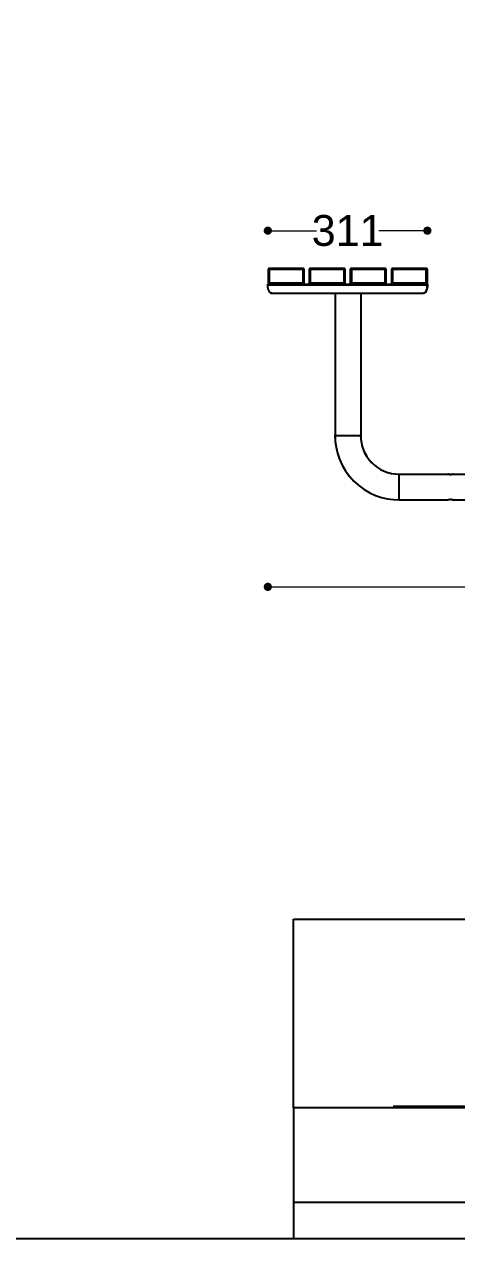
# Model space of a CAD drawing. Header units: millimetres. Extents: x 9263 to 14334, y 16216 to 20445.
# Drawn here: x 11816 to 12658, y 16216 to 18579 of the extents above; entities that cross this region are included whole.
import ezdxf

# ---------------------------------------------------------------- set-up
doc = ezdxf.new("R2010")
doc.units = ezdxf.units.MM
doc.header["$LTSCALE"] = 3
doc.layers.add('Default', color=7, linetype='Continuous')
doc.styles.get("Standard").update_dxf_attribs({"font": 'arial.ttf'})
doc.dimstyles.new('MATEUSZ', dxfattribs={"dimtxt": 35, "dimasz": 16, "dimexe": 0.18, "dimexo": 0.0625, "dimgap": 0.09, "dimtad": 0, "dimdec": 0, "dimdsep": 46, "dimtxsty": 'Standard', "dimblk": 'DOT', "dimcen": 0.09, "dimse1": 1, "dimse2": 1, "dimadec": 0, "dimazin": 0, "dimtfac": 1, "dimtdec": 0, "dimtofl": 0, "dimtmove": 0, "dimatfit": 3, "dimfxl": 1, "dimtolj": 1, "dimtzin": 0, "dimlwd": 9, "dimlwe": 9, "dimarcsym": 0})
picture_1 = doc.add_image_def('image1.jpg', size_in_pixel=(1896, 709))

# ---------------------------------------------------------------- blocks, each defined once
blk = doc.blocks.new('_Dot')
at = {"color": 0, "linetype": 'ByBlock', "lineweight": -2}
blk.add_line((-0.5, 0), (-1, 0), dxfattribs=at)
at = {"color": 0, "linetype": 'ByBlock', "const_width": 0.5}
blk.add_lwpolyline([(-0.25, 0, 1), (0.25, 0, 1)], format="xyb", close=True, dxfattribs=at)
blk = doc.blocks.new('*D35')
at = {"color": 0, "lineweight": 9, "transparency": 16777216}
for p, q in [((12305.9, 17484.2), (13019.6, 17484.2)), ((13895.3, 17484.2), (13181.7, 17484.2))]:
    blk.add_line(p, q, dxfattribs=at)
at = {"layer": 'Defpoints', "color": 0, "transparency": 16777216}
for p in [(12289.9, 18073.5), (13911.3, 18072), (13911.3, 17484.2)]:
    blk.add_point(p, dxfattribs=at)
at = {"color": 0, "lineweight": 9, "transparency": 16777216, "xscale": 16, "yscale": 16, "zscale": 16, "rotation": 180}
blk.add_blockref('_Dot', (12289.9, 17484.2), dxfattribs=at)
at = {"color": 0, "lineweight": 9, "transparency": 16777216, "xscale": 16, "yscale": 16, "zscale": 16}
blk.add_blockref('_Dot', (13911.3, 17484.2), dxfattribs=at)
at = {"color": 0, "transparency": 16777216, "insert": (13100.6, 17484.2), "char_height": 60, "attachment_point": 5}
blk.add_mtext('\\A1;1621', dxfattribs=at)
blk = doc.blocks.new('*D36')
at = {"color": 0, "lineweight": 9, "transparency": 16777216}
for p, q in [((12305.9, 18177.3), (12384.7, 18177.3)), ((12584.6, 18177.3), (12505.8, 18177.3))]:
    blk.add_line(p, q, dxfattribs=at)
at = {"layer": 'Defpoints', "color": 0, "transparency": 16777216}
for p in [(12600.6, 18177.3), (12289.9, 18073.5), (12600.6, 18073.5)]:
    blk.add_point(p, dxfattribs=at)
at = {"color": 0, "lineweight": 9, "transparency": 16777216, "xscale": 16, "yscale": 16, "zscale": 16, "rotation": 180}
blk.add_blockref('_Dot', (12289.9, 18177.3), dxfattribs=at)
at = {"color": 0, "lineweight": 9, "transparency": 16777216, "xscale": 16, "yscale": 16, "zscale": 16}
blk.add_blockref('_Dot', (12600.6, 18177.3), dxfattribs=at)
at = {"color": 0, "transparency": 16777216, "insert": (12445.3, 18177.3), "char_height": 60, "attachment_point": 5}
blk.add_mtext('\\A1;311', dxfattribs=at)

msp = doc.modelspace()

# ---------------------------------------------------------------- linework, layer by layer
for p, q in [((12470.8, 17998.3), (12470.8, 17778.5)), ((12340.1, 16473), (12340.1, 16837.6)), ((12533.9, 16837.6), (14334, 16837.6)), ((12340.1, 16473), (12340.1, 16215.9)), ((14334, 16473), (12533.9, 16473)), ((14333.8, 16286.4), (12340.1, 16286.4))]:
    msp.add_line(p, q)
msp.add_lwpolyline([(9262.9, 20444.8), (14334, 20444.8), (14334, 16215.9), (9262.9, 16215.9)], close=True)
at = {"layer": 'Default'}
for p, q in [((12290.5, 18101.5), (12290.5, 18075.5)), ((12358.5, 18103.5), (12292.5, 18103.5)), ((12358.5, 18101.5), (12292.5, 18101.5)), ((12292.5, 18101.5), (12292.5, 18075.5)), ((12358.5, 18075.5), (12358.5, 18101.5)), ((12360.5, 18075.5), (12360.5, 18101.5)), ((12370.5, 18101.5), (12370.5, 18075.5)), ((12438.5, 18103.5), (12372.5, 18103.5)), ((12438.5, 18101.5), (12372.5, 18101.5)), ((12372.5, 18101.5), (12372.5, 18075.5)), ((12438.5, 18075.5), (12438.5, 18101.5)), ((12440.5, 18075.5), (12440.5, 18101.5)), ((12450.5, 18101.5), (12450.5, 18075.5)), ((12518.5, 18103.5), (12452.5, 18103.5)), ((12518.5, 18101.5), (12452.5, 18101.5)), ((12452.5, 18101.5), (12452.5, 18075.5)), ((12518.5, 18075.5), (12518.5, 18101.5)), ((12520.5, 18075.5), (12520.5, 18101.5)), ((12530.5, 18101.5), (12530.5, 18075.5)), ((12598.5, 18103.5), (12532.5, 18103.5)), ((12598.5, 18101.5), (12532.5, 18101.5)), ((12532.5, 18101.5), (12532.5, 18075.5)), ((12598.5, 18075.5), (12598.5, 18101.5)), ((12600.5, 18075.5), (12600.5, 18101.5)), ((12289.9, 18073.5), (12599.9, 18073.5)), ((12289.9, 18073.5), (12289.9, 18071.7)), ((12289.9, 18071.7), (12289.9, 18073.5)), ((12289.9, 18073.5), (12599.9, 18073.5)), ((12289.9, 18071.7), (12599.9, 18071.7)), ((12290.6, 18073.5), (12292.5, 18073.5)), ((12290.6, 18073.5), (12292.5, 18073.5)), ((12292.5, 18075.5), (12358.5, 18075.5)), ((12292.5, 18073.5), (12358.5, 18073.5)), ((12296.9, 18055.5), (12593, 18055.5)), ((12358.5, 18073.5), (12372.5, 18073.5)), ((12358.5, 18073.5), (12372.5, 18073.5)), ((12372.5, 18075.5), (12438.5, 18075.5)), ((12372.5, 18073.5), (12438.5, 18073.5)), ((12420.8, 18055.5), (12420.8, 17778.5)), ((12438.5, 18073.5), (12452.5, 18073.5)), ((12438.5, 18073.5), (12452.5, 18073.5)), ((12452.5, 18075.5), (12518.5, 18075.5)), ((12452.5, 18073.5), (12518.5, 18073.5)), ((12470.8, 18055.5), (12470.8, 17998.3)), ((12518.5, 18073.5), (12532.5, 18073.5)), ((12518.5, 18073.5), (12532.5, 18073.5)), ((12532.5, 18075.5), (12598.5, 18075.5)), ((12532.5, 18073.5), (12598.5, 18073.5)), ((12599.4, 18073.5), (12600.6, 18073.5)), ((12599.4, 18073.5), (12600.6, 18073.5)), ((12599.9, 18073.5), (12599.9, 18071.7)), ((12599.9, 18071.7), (12599.9, 18073.5)), ((12599.9, 18073.5), (12599.9, 18071.7)), ((12599.9, 18071.7), (12599.9, 18073.5)), ((12600.6, 18071.7), (12600.6, 18073.5)), ((12600.6, 18073.5), (12600.6, 18071.7)), ((12545.6, 17703.5), (12640.6, 17703.5)), ((12545.8, 17703.5), (12609.8, 17703.5)), ((12650.6, 17703.5), (12825.6, 17703.5)), ((12545.8, 17653.5), (12640.8, 17653.5)), ((12650.8, 17653.5), (12825.8, 17653.5))]:
    msp.add_line(p, q, dxfattribs=at)
for points in [[(12292.5, 18101.5, 0), (12290.5, 18101.5, 0)], [(12292.5, 18103.5, 0), (12292.5, 18103.5, 0), (12292.5, 18103.5, 0), (12292.5, 18103.5, 0), (12292.5, 18103.5, 0), (12292.5, 18103.5, 0), (12292.5, 18103.5, 0), (12292.5, 18103.5, 0), (12292.5, 18103.5, 0), (12292.5, 18103.5, 0), (12292.5, 18103.5, 0), (12292.5, 18103.5, 0), (12292.5, 18103.5, 0), (12292.5, 18103.5, 0), (12292.5, 18103.5, 0), (12292.5, 18103.5, 0), (12292.5, 18103.3, 0), (12292.5, 18101.5, 0)], [(12358.5, 18101.5, 0), (12358.5, 18103.5, 0)], [(12360.5, 18101.5, 0), (12360.5, 18101.5, 0), (12360.5, 18101.5, 0), (12360.5, 18101.5, 0), (12360.5, 18101.5, 0), (12360.5, 18101.5, 0), (12360.5, 18101.5, 0), (12360.5, 18101.5, 0), (12360.5, 18101.5, 0), (12360.5, 18101.5, 0), (12360.5, 18101.5, 0), (12360.5, 18101.5, 0), (12360.5, 18101.5, 0), (12360.5, 18101.5, 0), (12360.5, 18101.5, 0), (12360.3, 18101.5, 0), (12358.5, 18101.5, 0)], [(12372.5, 18101.5, 0), (12370.5, 18101.5, 0)], [(12372.5, 18103.5, 0), (12372.5, 18103.5, 0), (12372.5, 18103.5, 0), (12372.5, 18103.5, 0), (12372.5, 18103.5, 0), (12372.5, 18103.5, 0), (12372.5, 18103.5, 0), (12372.5, 18103.5, 0), (12372.5, 18103.5, 0), (12372.5, 18103.5, 0), (12372.5, 18103.5, 0), (12372.5, 18103.5, 0), (12372.5, 18103.5, 0), (12372.5, 18103.5, 0), (12372.5, 18103.5, 0), (12372.5, 18103.5, 0), (12372.5, 18103.3, 0), (12372.5, 18101.5, 0)], [(12438.5, 18101.5, 0), (12438.5, 18103.5, 0)], [(12440.5, 18101.5, 0), (12440.5, 18101.5, 0), (12440.5, 18101.5, 0), (12440.5, 18101.5, 0), (12440.5, 18101.5, 0), (12440.5, 18101.5, 0), (12440.5, 18101.5, 0), (12440.5, 18101.5, 0), (12440.5, 18101.5, 0), (12440.5, 18101.5, 0), (12440.5, 18101.5, 0), (12440.5, 18101.5, 0), (12440.5, 18101.5, 0), (12440.5, 18101.5, 0), (12440.5, 18101.5, 0), (12440.3, 18101.5, 0), (12438.5, 18101.5, 0)], [(12452.5, 18101.5, 0), (12450.5, 18101.5, 0)], [(12452.5, 18103.5, 0), (12452.5, 18103.5, 0), (12452.5, 18103.5, 0), (12452.5, 18103.5, 0), (12452.5, 18103.5, 0), (12452.5, 18103.5, 0), (12452.5, 18103.5, 0), (12452.5, 18103.5, 0), (12452.5, 18103.5, 0), (12452.5, 18103.5, 0), (12452.5, 18103.5, 0), (12452.5, 18103.5, 0), (12452.5, 18103.5, 0), (12452.5, 18103.5, 0), (12452.5, 18103.5, 0), (12452.5, 18103.5, 0), (12452.5, 18103.3, 0), (12452.5, 18101.5, 0)], [(12518.5, 18101.5, 0), (12518.5, 18103.5, 0)], [(12520.5, 18101.5, 0), (12520.5, 18101.5, 0), (12520.5, 18101.5, 0), (12520.5, 18101.5, 0), (12520.5, 18101.5, 0), (12520.5, 18101.5, 0), (12520.5, 18101.5, 0), (12520.5, 18101.5, 0), (12520.5, 18101.5, 0), (12520.5, 18101.5, 0), (12520.5, 18101.5, 0), (12520.5, 18101.5, 0), (12520.5, 18101.5, 0), (12520.5, 18101.5, 0), (12520.5, 18101.5, 0), (12520.3, 18101.5, 0), (12518.5, 18101.5, 0)], [(12532.5, 18101.5, 0), (12530.5, 18101.5, 0)], [(12532.5, 18103.5, 0), (12532.5, 18103.5, 0), (12532.5, 18103.5, 0), (12532.5, 18103.5, 0), (12532.5, 18103.5, 0), (12532.5, 18103.5, 0), (12532.5, 18103.5, 0), (12532.5, 18103.5, 0), (12532.5, 18103.5, 0), (12532.5, 18103.5, 0), (12532.5, 18103.5, 0), (12532.5, 18103.5, 0), (12532.5, 18103.5, 0), (12532.5, 18103.5, 0), (12532.5, 18103.5, 0), (12532.5, 18103.5, 0), (12532.5, 18103.3, 0), (12532.5, 18101.5, 0)], [(12598.5, 18101.5, 0), (12598.5, 18103.5, 0)], [(12600.5, 18101.5, 0), (12600.5, 18101.5, 0), (12600.5, 18101.5, 0), (12600.5, 18101.5, 0), (12600.5, 18101.5, 0), (12600.5, 18101.5, 0), (12600.5, 18101.5, 0), (12600.5, 18101.5, 0), (12600.5, 18101.5, 0), (12600.5, 18101.5, 0), (12600.5, 18101.5, 0), (12600.5, 18101.5, 0), (12600.5, 18101.5, 0), (12600.5, 18101.5, 0), (12600.5, 18101.5, 0), (12600.3, 18101.5, 0), (12598.5, 18101.5, 0)], [(12296.9, 18055.5, 0), (12296.6, 18055.5, 0), (12296.2, 18055.6, 0), (12295.9, 18055.7, 0), (12295.5, 18055.8, 0), (12295.2, 18056, 0), (12294.9, 18056.2, 0), (12294.2, 18056.8, 0), (12293.6, 18057.5, 0), (12293, 18058.3, 0), (12292.4, 18059.3, 0), (12291.5, 18061.6, 0), (12290.7, 18064.2, 0), (12290.2, 18067.1, 0), (12289.9, 18071.7, 0)], [(12296.8, 18055.5, 0), (12296.5, 18055.5, 0), (12296.1, 18055.6, 0), (12295.8, 18055.7, 0), (12295.4, 18055.8, 0), (12295.1, 18056, 0), (12294.8, 18056.2, 0), (12294.1, 18056.8, 0), (12293.5, 18057.5, 0), (12292.9, 18058.3, 0), (12292.3, 18059.3, 0), (12291.4, 18061.6, 0), (12290.6, 18064.2, 0), (12290.1, 18067.1, 0), (12289.9, 18071.7, 0)], [(12290.5, 18075.5, 0), (12290.5, 18075.5, 0), (12290.5, 18075.5, 0), (12290.5, 18075.5, 0), (12290.5, 18075.5, 0), (12290.5, 18075.5, 0), (12290.5, 18075.5, 0), (12290.5, 18075.5, 0), (12290.5, 18075.5, 0), (12290.5, 18075.5, 0), (12290.5, 18075.5, 0), (12290.5, 18075.5, 0), (12290.5, 18075.5, 0), (12290.5, 18075.5, 0), (12290.6, 18075.5, 0), (12290.8, 18075.5, 0), (12292.5, 18075.5, 0)], [(12292.5, 18075.5, 0), (12292.5, 18073.5, 0)], [(12297.6, 18055.5, 0), (12297.3, 18055.5, 0), (12297, 18055.6, 0), (12296.7, 18055.6, 0), (12296.4, 18055.7, 0), (12295.8, 18056, 0), (12295.2, 18056.5, 0)], [(12295.4, 18056.3, 0), (12295.9, 18056, 0), (12296.5, 18055.7, 0), (12297, 18055.5, 0), (12297.3, 18055.5, 0), (12297.6, 18055.5, 0)], [(12358.5, 18075.5, 0), (12360.5, 18075.5, 0)], [(12358.5, 18073.5, 0), (12358.5, 18073.5, 0), (12358.5, 18073.5, 0), (12358.5, 18073.5, 0), (12358.5, 18073.5, 0), (12358.5, 18073.5, 0), (12358.5, 18073.5, 0), (12358.5, 18073.5, 0), (12358.5, 18073.5, 0), (12358.5, 18073.5, 0), (12358.5, 18073.5, 0), (12358.5, 18073.5, 0), (12358.5, 18073.5, 0), (12358.5, 18073.5, 0), (12358.5, 18073.6, 0), (12358.5, 18073.8, 0), (12358.5, 18075.5, 0)], [(12370.5, 18075.5, 0), (12370.5, 18075.5, 0), (12370.5, 18075.5, 0), (12370.5, 18075.5, 0), (12370.5, 18075.5, 0), (12370.5, 18075.5, 0), (12370.5, 18075.5, 0), (12370.5, 18075.5, 0), (12370.5, 18075.5, 0), (12370.5, 18075.5, 0), (12370.5, 18075.5, 0), (12370.5, 18075.5, 0), (12370.5, 18075.5, 0), (12370.5, 18075.5, 0), (12370.5, 18075.5, 0), (12370.6, 18075.5, 0), (12370.8, 18075.5, 0), (12372.5, 18075.5, 0)], [(12372.5, 18075.5, 0), (12372.5, 18073.5, 0)], [(12438.5, 18075.5, 0), (12440.5, 18075.5, 0)], [(12438.5, 18073.5, 0), (12438.5, 18073.5, 0), (12438.5, 18073.5, 0), (12438.5, 18073.5, 0), (12438.5, 18073.5, 0), (12438.5, 18073.5, 0), (12438.5, 18073.5, 0), (12438.5, 18073.5, 0), (12438.5, 18073.5, 0), (12438.5, 18073.5, 0), (12438.5, 18073.5, 0), (12438.5, 18073.5, 0), (12438.5, 18073.5, 0), (12438.5, 18073.5, 0), (12438.5, 18073.6, 0), (12438.5, 18073.8, 0), (12438.5, 18075.5, 0)], [(12450.5, 18075.5, 0), (12450.5, 18075.5, 0), (12450.5, 18075.5, 0), (12450.5, 18075.5, 0), (12450.5, 18075.5, 0), (12450.5, 18075.5, 0), (12450.5, 18075.5, 0), (12450.5, 18075.5, 0), (12450.5, 18075.5, 0), (12450.5, 18075.5, 0), (12450.5, 18075.5, 0), (12450.5, 18075.5, 0), (12450.5, 18075.5, 0), (12450.5, 18075.5, 0), (12450.5, 18075.5, 0), (12450.6, 18075.5, 0), (12450.8, 18075.5, 0), (12452.5, 18075.5, 0)], [(12452.5, 18075.5, 0), (12452.5, 18073.5, 0)], [(12518.5, 18075.5, 0), (12520.5, 18075.5, 0)], [(12518.5, 18073.5, 0), (12518.5, 18073.5, 0), (12518.5, 18073.5, 0), (12518.5, 18073.5, 0), (12518.5, 18073.5, 0), (12518.5, 18073.5, 0), (12518.5, 18073.5, 0), (12518.5, 18073.5, 0), (12518.5, 18073.5, 0), (12518.5, 18073.5, 0), (12518.5, 18073.5, 0), (12518.5, 18073.5, 0), (12518.5, 18073.5, 0), (12518.5, 18073.5, 0), (12518.5, 18073.6, 0), (12518.5, 18073.8, 0), (12518.5, 18075.5, 0)], [(12530.5, 18075.5, 0), (12530.5, 18075.5, 0), (12530.5, 18075.5, 0), (12530.5, 18075.5, 0), (12530.5, 18075.5, 0), (12530.5, 18075.5, 0), (12530.5, 18075.5, 0), (12530.5, 18075.5, 0), (12530.5, 18075.5, 0), (12530.5, 18075.5, 0), (12530.5, 18075.5, 0), (12530.5, 18075.5, 0), (12530.5, 18075.5, 0), (12530.5, 18075.5, 0), (12530.5, 18075.5, 0), (12530.6, 18075.5, 0), (12530.8, 18075.5, 0), (12532.5, 18075.5, 0)], [(12532.5, 18075.5, 0), (12532.5, 18073.5, 0)], [(12599.9, 18071.7, 0), (12599.7, 18068.5, 0), (12599.3, 18065.4, 0), (12598.6, 18062.6, 0), (12597.8, 18060.1, 0), (12596.7, 18058.1, 0), (12596.1, 18057.3, 0), (12595.5, 18056.7, 0), (12594.9, 18056.2, 0), (12594.5, 18056, 0), (12594.2, 18055.8, 0), (12593.9, 18055.7, 0), (12593.5, 18055.6, 0), (12593.2, 18055.5, 0), (12592.9, 18055.5, 0)], [(12599.9, 18071.7, 0), (12599.8, 18068.5, 0), (12599.4, 18065.4, 0), (12598.7, 18062.6, 0), (12597.9, 18060.1, 0), (12596.8, 18058.1, 0), (12596.2, 18057.3, 0), (12595.6, 18056.7, 0), (12595, 18056.2, 0), (12594.6, 18056, 0), (12594.3, 18055.8, 0), (12594, 18055.7, 0), (12593.6, 18055.6, 0), (12593.3, 18055.5, 0), (12593, 18055.5, 0)], [(12600.6, 18071.7, 0), (12600.5, 18068.5, 0), (12600.1, 18065.4, 0), (12599.4, 18062.6, 0), (12598.5, 18060.1, 0), (12597.5, 18058.1, 0), (12596.9, 18057.3, 0), (12596.3, 18056.7, 0), (12595.6, 18056.2, 0), (12595.3, 18056, 0), (12595, 18055.8, 0), (12594.6, 18055.7, 0), (12594.3, 18055.6, 0), (12594, 18055.5, 0), (12593.6, 18055.5, 0)], [(12598.5, 18075.5, 0), (12600.5, 18075.5, 0)], [(12598.5, 18073.5, 0), (12598.5, 18073.5, 0), (12598.5, 18073.5, 0), (12598.5, 18073.5, 0), (12598.5, 18073.5, 0), (12598.5, 18073.5, 0), (12598.5, 18073.5, 0), (12598.5, 18073.5, 0), (12598.5, 18073.5, 0), (12598.5, 18073.5, 0), (12598.5, 18073.5, 0), (12598.5, 18073.5, 0), (12598.5, 18073.5, 0), (12598.5, 18073.5, 0), (12598.5, 18073.6, 0), (12598.5, 18073.8, 0), (12598.5, 18075.5, 0)], [(12420.6, 17778.5, 0), (12421.1, 17767.3, 0), (12422.7, 17755.8, 0), (12425.4, 17744.1, 0), (12429.4, 17732.5, 0), (12434.6, 17721.1, 0), (12441, 17710.1, 0), (12448.6, 17699.7, 0), (12457.2, 17690.1, 0), (12466.8, 17681.5, 0), (12477.2, 17673.9, 0), (12488.2, 17667.5, 0), (12499.6, 17662.3, 0), (12511.2, 17658.4, 0), (12522.9, 17655.6, 0), (12534.4, 17654, 0), (12545.6, 17653.5, 0)], [(12420.8, 17778.5, 0), (12420.8, 17778.5, 0), (12420.8, 17778.5, 0), (12420.8, 17778.5, 0), (12420.8, 17778.5, 0), (12420.8, 17778.5, 0), (12420.8, 17778.5, 0), (12420.8, 17778.5, 0), (12420.8, 17778.5, 0), (12420.8, 17778.5, 0), (12420.8, 17778.5, 0), (12420.8, 17778.5, 0), (12420.8, 17778.5, 0), (12421, 17778.5, 0), (12421.5, 17778.5, 0), (12423.9, 17778.5, 0), (12470.8, 17778.5, 0)], [(12420.8, 17778.5, 0), (12421.3, 17767.3, 0), (12422.9, 17755.8, 0), (12425.6, 17744.1, 0), (12429.6, 17732.5, 0), (12434.7, 17721.1, 0), (12441.2, 17710.1, 0), (12448.7, 17699.7, 0), (12457.4, 17690.1, 0), (12467, 17681.5, 0), (12477.4, 17673.9, 0), (12488.4, 17667.5, 0), (12499.8, 17662.3, 0), (12511.4, 17658.4, 0), (12523, 17655.6, 0), (12534.6, 17654, 0), (12545.8, 17653.5, 0)], [(12470.6, 17778.5, 0), (12471, 17771.3, 0), (12472, 17764.3, 0), (12473.7, 17757.3, 0), (12476.1, 17750.5, 0), (12479.1, 17743.9, 0), (12482.8, 17737.6, 0), (12487, 17731.7, 0), (12491.9, 17726.2, 0), (12497.3, 17721.2, 0), (12503.2, 17716.7, 0), (12509.5, 17712.8, 0), (12516.2, 17709.5, 0), (12523.2, 17707, 0), (12530.6, 17705.1, 0), (12538, 17703.9, 0), (12545.6, 17703.5, 0)], [(12470.8, 17778.5, 0), (12471.1, 17771.3, 0), (12472.1, 17764.3, 0), (12473.8, 17757.3, 0), (12476.2, 17750.5, 0), (12479.3, 17743.9, 0), (12482.9, 17737.6, 0), (12487.2, 17731.7, 0), (12492.1, 17726.2, 0), (12497.4, 17721.2, 0), (12503.3, 17716.7, 0), (12509.6, 17712.8, 0), (12516.4, 17709.5, 0), (12523.4, 17707, 0), (12530.7, 17705.1, 0), (12538.2, 17703.9, 0), (12545.8, 17703.5, 0)], [(12545.8, 17653.5, 0), (12545.8, 17653.5, 0), (12545.8, 17653.5, 0), (12545.8, 17653.5, 0), (12545.8, 17653.5, 0), (12545.8, 17653.5, 0), (12545.8, 17653.5, 0), (12545.8, 17653.5, 0), (12545.8, 17653.5, 0), (12545.8, 17653.5, 0), (12545.8, 17653.5, 0), (12545.8, 17653.5, 0), (12545.8, 17653.6, 0), (12545.8, 17653.7, 0), (12545.8, 17654.3, 0), (12545.8, 17656.6, 0), (12545.8, 17703.5, 0)], [(12645.6, 17654, 0), (12642.1, 17653.8, 0), (12640.6, 17653.5, 0)], [(12650.8, 17653.5, 0), (12650.8, 17653.5, 0), (12650.8, 17653.5, 0), (12650.8, 17653.5, 0), (12650.8, 17653.5, 0), (12650.8, 17653.5, 0), (12650.8, 17653.5, 0), (12650.8, 17653.5, 0), (12650.8, 17653.5, 0), (12650.8, 17653.5, 0), (12650.8, 17653.5, 0), (12650.7, 17653.5, 0), (12650.6, 17653.6, 0), (12649.3, 17653.8, 0), (12646.8, 17654, 0), (12644.3, 17654, 0), (12640.8, 17653.5, 0)], [(12645.8, 17654, 0), (12642.3, 17653.8, 0), (12640.8, 17653.5, 0)], [(12645.8, 17654, 0), (12649.3, 17653.8, 0), (12650.8, 17653.5, 0)]]:
    msp.add_polyline3d(points, dxfattribs=at)
for points in [[(12645.6, 17703, 0), (12642.3, 17703.2, 0), (12640.6, 17703.5, 0), (12640.6, 17703.5, 0), (12640.6, 17703.5, 0), (12640.6, 17703.5, 0), (12640.6, 17703.5, 0), (12640.6, 17703.5, 0), (12640.6, 17703.5, 0), (12640.6, 17703.5, 0), (12640.6, 17703.5, 0), (12640.6, 17703.5, 0), (12640.6, 17703.5, 0), (12640.6, 17703.5, 0), (12640.6, 17703.5, 0), (12640.6, 17703.5, 0), (12640.6, 17703.5, 0), (12640.6, 17703.5, 0), (12640.6, 17703.5, 0), (12640.6, 17703.5, 0), (12640.6, 17703.5, 0), (12640.6, 17703.5, 0), (12640.6, 17703.5, 0), (12640.6, 17703.5, 0), (12640.6, 17703.5, 0), (12640.7, 17703.5, 0), (12640.8, 17703.5, 0), (12642.1, 17703.3, 0), (12644.6, 17703, 0), (12647.2, 17703.1, 0), (12650.4, 17703.5, 0), (12650.6, 17703.5, 0), (12650.6, 17703.5, 0), (12650.6, 17703.5, 0), (12650.6, 17703.5, 0), (12650.6, 17703.5, 0), (12650.6, 17703.5, 0), (12650.6, 17703.5, 0), (12650.6, 17703.5, 0), (12650.6, 17703.5, 0), (12650.6, 17703.5, 0), (12650.6, 17703.5, 0), (12650.6, 17703.5, 0), (12650.6, 17703.5, 0), (12650.6, 17703.5, 0), (12650.6, 17703.5, 0), (12650.6, 17703.5, 0), (12650.6, 17703.5, 0), (12650.6, 17703.5, 0), (12650.6, 17703.5, 0), (12650.4, 17703.5, 0), (12649.9, 17703.4, 0)], [(12645.8, 17703, 0), (12642.5, 17703.2, 0), (12640.8, 17703.5, 0), (12640.8, 17703.5, 0), (12640.8, 17703.5, 0), (12640.8, 17703.5, 0), (12640.8, 17703.5, 0), (12640.8, 17703.5, 0), (12640.8, 17703.5, 0), (12640.8, 17703.5, 0), (12640.8, 17703.5, 0), (12640.8, 17703.5, 0), (12640.8, 17703.5, 0), (12640.8, 17703.5, 0), (12640.8, 17703.5, 0), (12640.8, 17703.5, 0), (12640.8, 17703.5, 0), (12640.8, 17703.5, 0), (12640.8, 17703.5, 0), (12640.8, 17703.5, 0), (12640.8, 17703.5, 0), (12640.8, 17703.5, 0), (12640.8, 17703.5, 0), (12640.8, 17703.5, 0), (12640.8, 17703.5, 0), (12640.8, 17703.5, 0), (12641, 17703.5, 0), (12642.3, 17703.3, 0), (12644.8, 17703, 0), (12647.3, 17703.1, 0), (12650.6, 17703.5, 0), (12650.8, 17703.5, 0), (12650.8, 17703.5, 0), (12650.8, 17703.5, 0), (12650.8, 17703.5, 0), (12650.8, 17703.5, 0), (12650.8, 17703.5, 0), (12650.8, 17703.5, 0), (12650.8, 17703.5, 0), (12650.8, 17703.5, 0), (12650.8, 17703.5, 0), (12650.8, 17703.5, 0), (12650.8, 17703.5, 0), (12650.8, 17703.5, 0), (12650.8, 17703.5, 0), (12650.8, 17703.5, 0), (12650.8, 17703.5, 0), (12650.8, 17703.5, 0), (12650.8, 17703.5, 0), (12650.7, 17703.5, 0), (12650.6, 17703.5, 0), (12650.1, 17703.4, 0)]]:
    msp.add_polyline3d(points, close=True, dxfattribs=at)
for centre, start, end in [((12292.5, 18101.5), 90, 180), ((12358.5, 18101.5), 0, 90), ((12372.5, 18101.5), 90, 180), ((12438.5, 18101.5), 0, 90), ((12452.5, 18101.5), 90, 180), ((12518.5, 18101.5), 0, 90), ((12532.5, 18101.5), 90, 180), ((12598.5, 18101.5), 0, 90), ((12292.5, 18075.5), 180, 270), ((12358.5, 18075.5), 270, 0), ((12372.5, 18075.5), 180, 270), ((12438.5, 18075.5), 270, 0), ((12452.5, 18075.5), 180, 270), ((12452.5, 18075.5), 180, 236.0204), ((12518.5, 18075.5), 270, 0), ((12532.5, 18075.5), 180, 270), ((12598.5, 18075.5), 270, 0)]:
    msp.add_arc(centre, 2, start, end, dxfattribs=at)

# ---------------------------------------------------------------- dimensions: what is measured, and where the dimension line sits
for base, p2, picture, middle in [((12600.6, 18177.3), (12600.6, 18073.5), '*D36', (12445.3, 18177.3)), ((13911.3, 17484.2), (13911.3, 18072), '*D35', (13100.6, 17484.2))]:
    dim = msp.add_linear_dim(base=base, p1=(12289.9, 18073.5), p2=p2, dimstyle='MATEUSZ', override={"dimtxt": 60})
    dim.commit()
    dim.dimension.update_dxf_attribs({"geometry": picture, "text_midpoint": middle})

# ---------------------------------------------------------------- pictures from other files: only their frames are drawn
image = msp.add_image(picture_1, insert=(12340.1, 16470.5), size_in_units=(981.6, 367.1))
image.dxf.flags = 7

doc.saveas('drawing.dxf')
